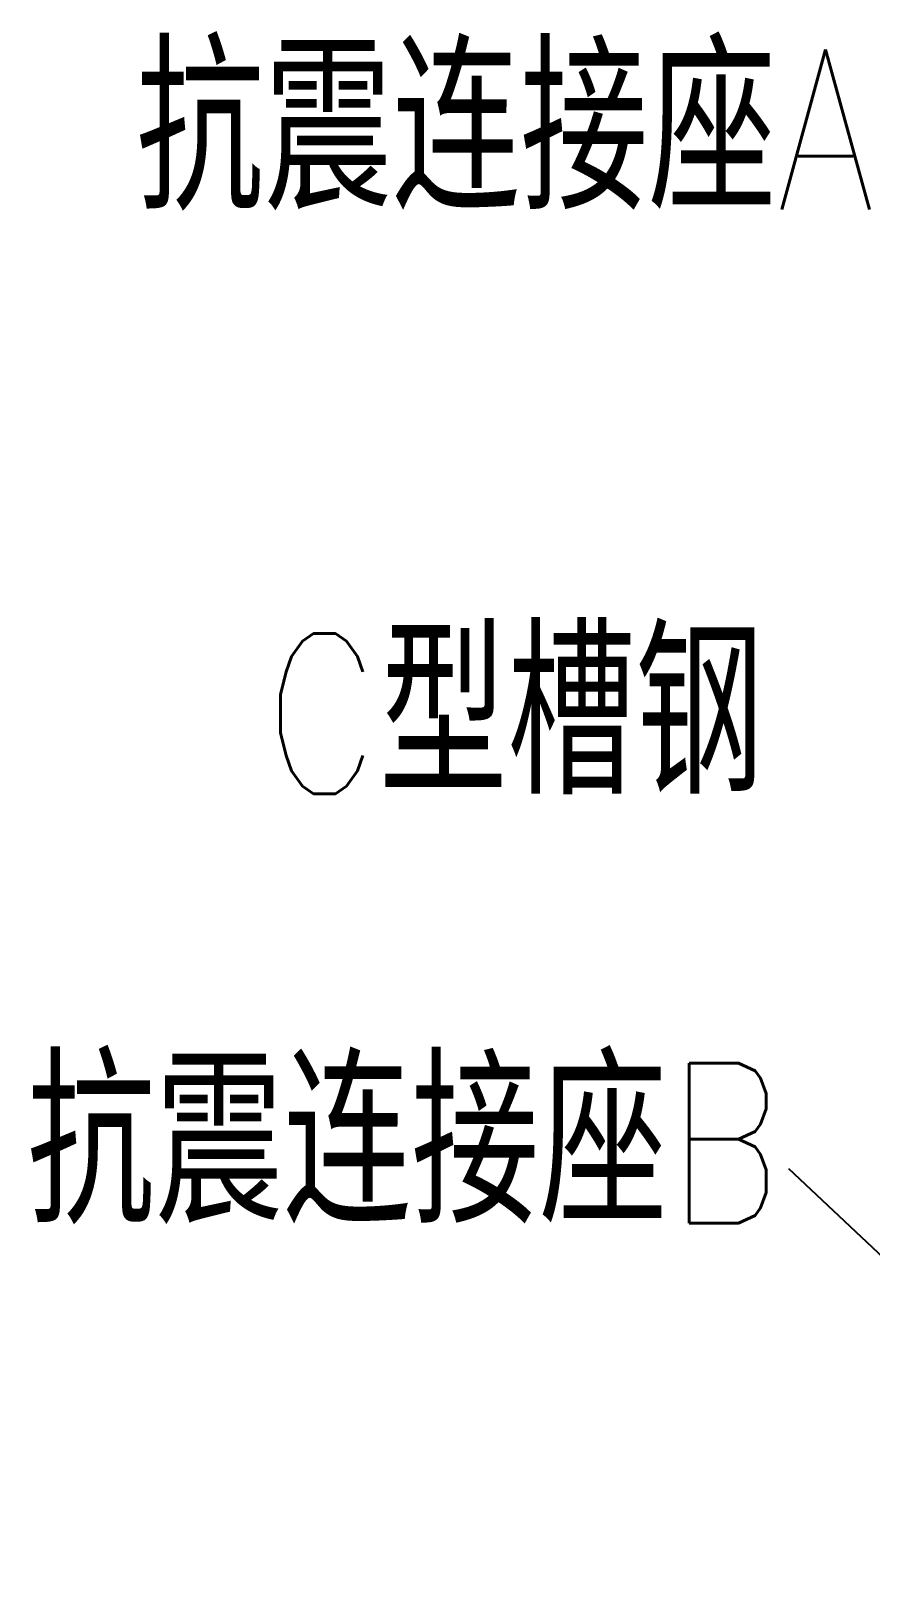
# Model space of a CAD drawing. Extents: x 1725261 to 1937680, y 860327 to 1571294.
# Drawn here: x 1821731 to 1823830, y 1228828 to 1232704 of the extents above; entities that cross this region are included whole.
import ezdxf

# ---------------------------------------------------------------- set-up
doc = ezdxf.new("R2010")
doc.units = 0
doc.header["$LTSCALE"] = 1000
doc.header["$MEASUREMENT"] = 0
doc.layers.add('W_DIM', color=4, linetype='Continuous')
doc.styles.get("Standard").update_dxf_attribs({"font": 'gbenor.shx', "bigfont": 'gbcbig.shx'})
doc.styles.add('wwp100', font='txt.shx', dxfattribs={"width": 0.7, "height": 400, "bigfont": 'hztxt.shx'})
doc.dimstyles.get("Standard").update_dxf_attribs({"dimtxt": 0.18, "dimasz": 0.18, "dimexe": 0.18, "dimexo": 0.0625, "dimgap": 0.09, "dimtad": 0, "dimtih": 1, "dimtoh": 1, "dimdec": 4, "dimzin": 0, "dimdsep": 46, "dimtxsty": 'Standard', "dimcen": 0.09, "dimadec": 0, "dimazin": 0, "dimtfac": 1, "dimtdec": 4, "dimtofl": 0, "dimtmove": 0, "dimatfit": 3, "dimfxl": 0, "dimtolj": 1, "dimtzin": 0, "dimarcsym": 0})

msp = doc.modelspace()

# ---------------------------------------------------------------- texts
at = {"layer": 'W_DIM', "color": 7, "style": 'wwp100', "width": 0.8}
for s, p in [('抗震连接座A', (1821993.5, 1232257.7)), ('C型槽钢', (1822313.6, 1230797.8)), ('抗震连接座B', (1821721.2, 1229724.9))]:
    msp.add_text(s, height=400, dxfattribs=at).set_placement(p)

# ---------------------------------------------------------------- leaders
msp.add_leader([(1824720.5, 1228828.3), (1823624.7, 1229860.6)], dimstyle='Standard', override={"dimgap": 20})

doc.saveas('drawing.dxf')
